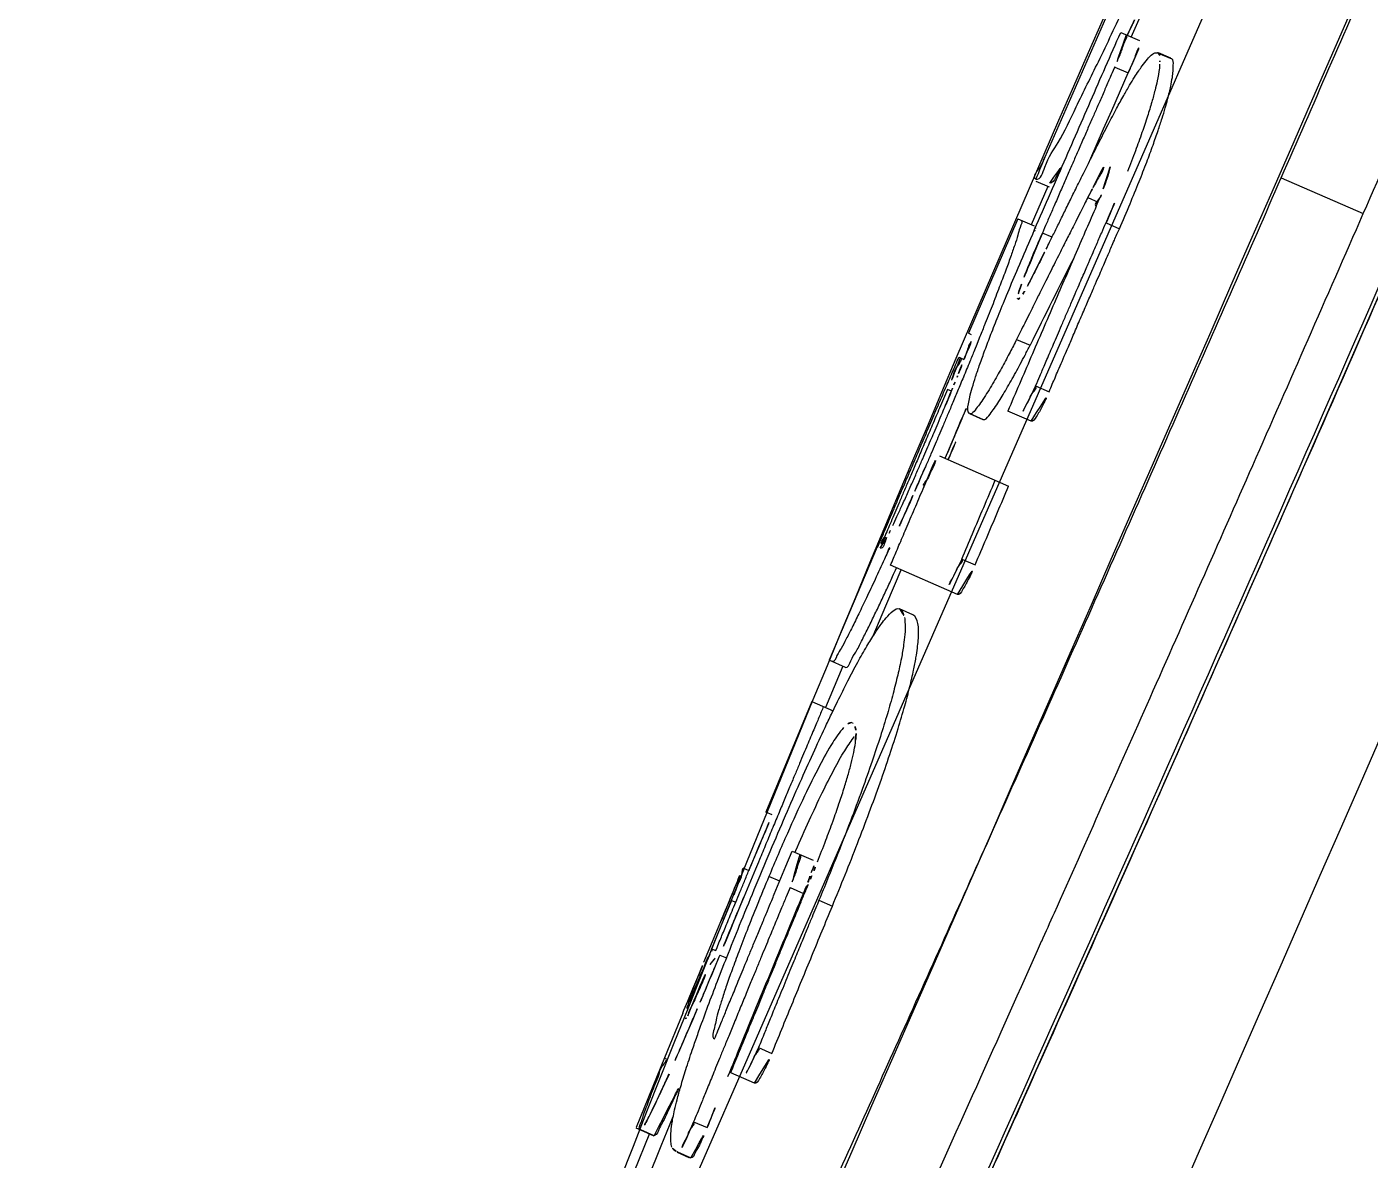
# Model space of a CAD drawing. Header units: millimetres. Extents: x 1145859089 to 1147511753, y -1047484727 to -1047247487.
# Drawn here: x 1146005168.4 to 1146005189.51, y -1047431132.04 to -1047431114.23 of the extents above; entities that cross this region are included whole.
import ezdxf
from ezdxf.xclip import XClip

# ---------------------------------------------------------------- set-up
doc = ezdxf.new("R2010")
doc.units = ezdxf.units.MM
doc.header["$LTSCALE"] = 100
doc.header["$MEASUREMENT"] = 0
doc.header["$XCLIPFRAME"] = 2
doc.layers.get('0').update_dxf_attribs({"linetype": 'CONTINUOUS'})
doc.layers.add('XREF', color=135, linetype='CONTINUOUS')
doc.layers.add('단지배치도$0$W240910', color=135, linetype='CONTINUOUS')

# ---------------------------------------------------------------- blocks, each defined once
blk = doc.blocks.new('단지배치도$0$zw$9902')
at = {"layer": '단지배치도$0$W240910', "linetype": 'ByBlock', "ltscale": 20}
for p, q in [((67020.725, -59802.693), (67086.843, -59651.522)), ((67044.599, -59744.622), (67043.572, -59746.969)), ((67044.932, -59745.082), (67045.215, -59744.438)), ((67044.766, -59745.009), (67045.061, -59745.138)), ((67045.356, -59745.333), (67045.567, -59745.426)), ((67045.554, -59745.413), (67045.358, -59745.328)), ((67044.626, -59746.234), (67044.883, -59745.646)), ((67044.672, -59745.554), (67044.883, -59745.646)), ((67044.498, -59746.526), (67044.626, -59746.234)), ((67044.281, -59747.022), (67044.498, -59746.526)), ((67043.43, -59747.345), (67043.641, -59747.437)), ((67047.289, -59747.294), (67048.577, -59747.857)), ((67043.623, -59747.429), (67043.361, -59748.031)), ((67044.249, -59747.606), (67044.41, -59747.677)), ((67043.15, -59747.939), (67042.373, -59749.738)), ((67043.15, -59747.939), (67043.408, -59748.051)), ((67044.535, -59748.002), (67044.746, -59748.094)), ((67043.687, -59748.228), (67043.535, -59748.162)), ((67049.086, -59748.542), (67048.409, -59750.086)), ((67043.169, -59749.204), (67043.142, -59749.192)), ((67042.421, -59749.76), (67042.373, -59749.738)), ((67042.544, -59749.813), (67042.504, -59749.913)), ((67043.131, -59749.833), (67043.342, -59749.925)), ((67042.223, -59750.112), (67042.303, -59750.147)), ((67042.504, -59749.913), (67042.467, -59750.005)), ((67048.409, -59750.086), (67047.748, -59751.591)), ((67042.105, -59750.646), (67042.045, -59750.62)), ((67043.429, -59750.564), (67043.64, -59750.656)), ((67043.359, -59751.12), (67042.992, -59750.96)), ((67042.389, -59750.997), (67042.6, -59751.09)), ((67042.394, -59750.999), (67042.605, -59751.091)), ((67047.748, -59751.591), (67046.971, -59753.356)), ((67041.921, -59751.665), (67043.005, -59752.139)), ((67042.006, -59751.701), (67042.047, -59751.604)), ((67040.949, -59753.095), (67040.983, -59753.016)), ((67040.983, -59753.016), (67041.036, -59752.89)), ((67041.085, -59752.957), (67041.053, -59752.943)), ((67040.941, -59753.091), (67040.186, -59754.876)), ((67040.941, -59753.091), (67040.949, -59753.095)), ((67042.268, -59753.285), (67042.479, -59753.377)), ((67041.092, -59753.983), (67041.316, -59753.455)), ((67042.2, -59753.842), (67041.149, -59753.382)), ((67046.971, -59753.356), (67046.208, -59755.085)), ((67041.018, -59754.156), (67041.092, -59753.983)), ((67041.5, -59754.159), (67041.288, -59754.066)), ((67040.876, -59754.492), (67041.018, -59754.156)), ((67041.5, -59754.159), (67041.499, -59754.159)), ((67040.397, -59754.969), (67040.126, -59755.616)), ((67040.441, -59754.988), (67040.187, -59754.876)), ((67046.208, -59755.085), (67045.458, -59756.778)), ((67039.915, -59755.523), (67039.188, -59757.262)), ((67039.915, -59755.523), (67040.246, -59755.668)), ((67040.551, -59755.86), (67040.534, -59755.855)), ((67045.458, -59756.778), (67044.722, -59758.436)), ((67039.288, -59757.306), (67039.188, -59757.262)), ((67039.505, -59758.113), (67039.604, -59757.874)), ((67039.604, -59757.874), (67039.934, -59758.018)), ((67039.649, -59757.893), (67039.661, -59757.864)), ((67038.83, -59758.139), (67038.923, -59758.18)), ((67039.323, -59758.55), (67039.505, -59758.113)), ((67039.026, -59758.158), (67038.844, -59758.597)), ((67039.408, -59758.346), (67039.238, -59758.272)), ((67039.57, -59758.445), (67039.781, -59758.538)), ((67044.722, -59758.436), (67043.528, -59761.115)), ((67038.652, -59758.648), (67038.432, -59759.18)), ((67038.652, -59758.648), (67038.717, -59758.677)), ((67040.024, -59758.646), (67040.235, -59758.739)), ((67038.404, -59759.168), (67038.483, -59758.978)), ((67038.432, -59759.18), (67038.337, -59759.41)), ((67038.351, -59759.297), (67038.404, -59759.168)), ((67038.217, -59759.619), (67038.351, -59759.297)), ((67038.402, -59759.438), (67038.423, -59759.387)), ((67038.337, -59759.41), (67038.402, -59759.438)), ((67038.452, -59759.541), (67038.384, -59759.707)), ((67038.467, -59759.507), (67038.452, -59759.541)), ((67038.467, -59759.507), (67038.572, -59759.553)), ((67037.902, -59760.376), (67037.962, -59760.234)), ((67037.883, -59760.422), (67037.598, -59761.121)), ((67037.881, -59760.428), (67037.882, -59760.426)), ((67037.882, -59760.426), (67037.884, -59760.422)), ((67037.884, -59760.422), (67037.902, -59760.376)), ((67039.075, -59760.961), (67039.285, -59761.053)), ((67037.598, -59761.121), (67037.151, -59762.219)), ((67043.528, -59761.115), (67042.831, -59762.672)), ((67038.595, -59761.415), (67038.622, -59761.349)), ((67039.011, -59761.519), (67038.639, -59761.356)), ((67037.546, -59762.504), (67037.733, -59762.046)), ((67038.055, -59762.128), (67038.266, -59762.22)), ((67037.362, -59762.311), (67037.115, -59762.92)), ((67037.149, -59762.223), (67037.219, -59762.253)), ((67037.218, -59762.256), (67037.428, -59762.348)), ((67037.435, -59762.348), (67037.224, -59762.256)), ((67037.338, -59763.013), (67037.546, -59762.504)), ((67037.797, -59762.606), (67037.981, -59762.687)), ((67037.8, -59762.6), (67038.011, -59762.692)), ((67042.831, -59762.672), (67042.151, -59764.19))]:
    blk.add_line(p, q, dxfattribs=at)
at = {"layer": '단지배치도$0$W240910'}
blk.add_arc((56404.253, -57219.78, 0), 12756.719, 322.5073299, 9.110085, dxfattribs=at)
at = {"layer": '단지배치도$0$W240910', "linetype": 'ByBlock', "ltscale": 20}
for centre, radius, start, end in [((41187.247, -48432.862), 28226.861, 336.1737041, 336.5796701), ((40755.517, -48244.035), 28703.079, 336.175398, 336.577983), ((66962.584, -59706.05), 91.061, 334.63818, 335.08058), ((67044.571, -59747.092), 0.0483, 66.3546, 69.3556), ((67020.28, -59737.431), 26.459, 336.4514, 338.3418), ((67301.574, -59878.168), 288.323, 153.27983, 153.59017), ((67009.882, -59737.489), 34.806, 337.9623, 338.1777), ((67021.05, -59741.954), 22.779, 338.1625, 338.3132), ((67042.414, -59750.953), 0.0493, 239.431, 246.438), ((66979.304, -59725.137), 67.863, 335.58991, 335.77808), ((67013.202, -59747.379), 28.842, 338.0058, 338.2987), ((67007.966, -59745.251), 34.494, 337.4959, 337.7464), ((67010.651, -59746.35), 31.593, 337.7466, 338.0075), ((65813.388, -59209.708), 1347.322, 335.714061, 335.9265)]:
    blk.add_arc(centre, radius, start, end, dxfattribs=at)
at = {"layer": '단지배치도$0$W240910', "linetype": 'ByBlock', "ltscale": 20, "extrusion": (0, 0, -1)}
blk.add_ellipse((67489.418, -59940.659), major_axis=(-452.685, -177.193), ratio=1, start_param=0.708795, end_param=0.862005, dxfattribs=at)
at = {"layer": '단지배치도$0$W240910', "linetype": 'ByBlock', "ltscale": 20}
for points, knots in [([(67068.303, -59701.903), (67068.273, -59702.003), (67068.195, -59702.253), (67068.06, -59702.668), (67067.89, -59703.172), (67067.69, -59703.747), (67067.451, -59704.417), (67067.162, -59705.207), (67066.817, -59706.135), (67066.409, -59707.211), (67065.932, -59708.448), (67065.379, -59709.863), (67064.74, -59711.478), (67064.004, -59713.315), (67063.161, -59715.4), (67062.197, -59717.759), (67061.099, -59720.424), (67059.848, -59723.43), (67058.427, -59726.819), (67056.813, -59730.637), (67054.981, -59734.936), (67052.89, -59739.802), (67050.545, -59745.212), (67048.074, -59750.863), (67045.683, -59756.283), (67043.517, -59761.15), (67041.597, -59765.431), (67039.883, -59769.222), (67038.355, -59772.578), (67036.991, -59775.548), (67035.776, -59778.174), (67034.694, -59780.492), (67033.732, -59782.535), (67032.879, -59784.33), (67032.124, -59785.902), (67031.458, -59787.275), (67030.87, -59788.471), (67030.355, -59789.507), (67029.906, -59790.396), (67029.52, -59791.149), (67029.188, -59791.784), (67028.9, -59792.325), (67028.644, -59792.795), (67028.426, -59793.185), (67028.29, -59793.421), (67028.233, -59793.518)], [0, 0, 0, 0, 0.313904, 0.785938, 1.309904, 1.908722, 2.610799, 3.446041, 4.432154, 5.579577, 6.898803, 8.409937, 10.137933, 12.10808, 14.347045, 16.883775, 19.753734, 22.995188, 26.650958, 30.776923, 35.433042, 40.668896, 46.665278, 53.123251, 59.172395, 64.435061, 69.106362, 73.246956, 76.916151, 80.169465, 83.05019, 85.596842, 87.844859, 89.823381, 91.559072, 93.077294, 94.402921, 95.55651, 96.548523, 97.389382, 98.09617, 98.698881, 99.226154, 99.701164, 100.041093, 100.041093, 100.041093, 100.041093]), ([(67047.289, -59747.294), (67047.789, -59746.151), (67048.805, -59743.819), (67050.319, -59740.323), (67051.792, -59736.894), (67053.17, -59733.66), (67054.437, -59730.66), (67055.604, -59727.875), (67056.681, -59725.283), (67057.632, -59722.974), (67058.223, -59721.527), (67058.485, -59720.881)], [0, 0, 0, 0, 3.743672, 7.631825, 11.428276, 14.93902, 18.178212, 21.197, 23.998758, 26.597082, 28.688442, 28.688442, 28.688442, 28.688442]), ([(67059.833, -59723.311), (67058.881, -59725.591), (67056.703, -59730.763), (67053.163, -59739.036), (67049.214, -59748.128), (67045.219, -59757.2), (67041.545, -59765.419), (67039.224, -59770.534), (67038.193, -59772.785)], [0, 0, 0, 0, 7.412838, 16.836515, 26.99373, 37.150656, 46.573573, 54.002163, 54.002163, 54.002163, 54.002163]), ([(67048.577, -59747.857), (67049.155, -59746.538), (67050.262, -59743.996), (67051.853, -59740.321), (67052.931, -59737.814), (67053.48, -59736.531), (67053.544, -59736.381)], [0, 0, 0, 0, 4.321778, 8.317016, 12.015205, 12.505484, 12.505484, 12.505484, 12.505484]), ([(67043.433, -59747.316), (67043.512, -59747.325), (67043.594, -59747.013), (67043.82, -59746.71), (67044.09, -59746.121), (67044.443, -59745.423), (67044.736, -59744.798), (67044.915, -59744.415), (67044.958, -59744.323)], [0, 0, 0, 0, 0.237605, 0.676886, 1.302483, 2.094536, 3.058197, 3.363705, 3.363705, 3.363705, 3.363705]), ([(67043.321, -59748.322), (67043.486, -59747.94), (67043.81, -59747.196), (67044.291, -59746.091), (67044.608, -59745.369), (67044.766, -59745.009)], [0, 0, 0, 0, 1.246672, 2.435382, 3.614347, 3.614347, 3.614347, 3.614347]), ([(67044.85, -59745.045), (67044.883, -59745.06), (67044.812, -59745.172), (67044.79, -59745.287), (67044.726, -59745.427), (67044.688, -59745.518), (67044.672, -59745.554)], [0, 0, 0, 0, 0.1077492, 0.2394403, 0.4230365, 0.5408743, 0.5408743, 0.5408743, 0.5408743]), ([(67044.883, -59745.646), (67044.896, -59745.616), (67044.93, -59745.535), (67044.986, -59745.413), (67045.015, -59745.291), (67045.109, -59745.159), (67045.061, -59745.138)], [0, 0, 0, 0, 0.0995638, 0.2653657, 0.3810995, 0.5405207, 0.5405207, 0.5405207, 0.5405207]), ([(67044.57, -59746.455), (67044.613, -59746.371), (67044.692, -59746.22), (67044.805, -59746.015), (67044.899, -59745.851), (67044.978, -59745.722), (67045.044, -59745.62), (67045.109, -59745.524), (67045.181, -59745.435), (67045.249, -59745.349), (67045.316, -59745.325), (67045.342, -59745.329)], [0, 0, 0, 0, 0.281962, 0.513331, 0.699937, 0.849458, 0.968659, 1.063367, 1.197811, 1.310795, 1.390224, 1.390224, 1.390224, 1.390224]), ([(67044.746, -59748.094), (67044.803, -59747.964), (67044.907, -59747.718), (67045.05, -59747.369), (67045.171, -59747.061), (67045.27, -59746.793), (67045.35, -59746.564), (67045.414, -59746.369), (67045.463, -59746.205), (67045.501, -59746.068), (67045.53, -59745.955), (67045.556, -59745.84), (67045.576, -59745.731), (67045.592, -59745.618), (67045.591, -59745.529), (67045.597, -59745.439), (67045.567, -59745.426)], [0, 0, 0, 0, 0.425049, 0.800839, 1.131711, 1.416884, 1.658235, 1.861177, 2.031404, 2.172303, 2.287677, 2.382154, 2.524039, 2.621911, 2.718378, 2.818659, 2.818659, 2.818659, 2.818659]), ([(67044.672, -59745.554), (67044.685, -59745.524), (67044.619, -59745.676), (67044.594, -59745.731), (67044.549, -59745.835), (67044.509, -59745.927), (67044.467, -59746.023), (67044.427, -59746.114), (67044.388, -59746.203), (67044.351, -59746.288), (67044.312, -59746.377), (67044.272, -59746.467), (67044.231, -59746.562), (67044.189, -59746.659), (67044.146, -59746.758), (67044.103, -59746.855), (67044.062, -59746.949), (67044.023, -59747.04), (67043.982, -59747.132), (67043.941, -59747.227), (67043.899, -59747.325), (67043.855, -59747.424), (67043.811, -59747.526), (67043.766, -59747.63), (67043.723, -59747.729), (67043.682, -59747.823), (67043.643, -59747.912), (67043.594, -59748.026), (67043.558, -59748.109), (67043.535, -59748.162)], [0, 0, 0, 0, 0.097604, 0.202678, 0.304861, 0.40696, 0.51125, 0.615504, 0.708031, 0.800627, 0.896002, 0.99687, 1.097819, 1.204479, 1.314046, 1.423707, 1.522499, 1.621367, 1.720308, 1.825402, 1.932098, 2.03888, 2.150448, 2.265248, 2.380139, 2.473818, 2.572645, 2.671542, 2.844781, 2.844781, 2.844781, 2.844781]), ([(67045.378, -59745.506), (67045.377, -59745.529), (67045.372, -59745.618), (67045.344, -59745.754), (67045.303, -59745.93), (67045.252, -59746.115), (67045.184, -59746.338), (67045.098, -59746.594), (67044.992, -59746.884), (67044.914, -59747.087), (67044.871, -59747.196)], [0, 0, 0, 0, 0.067721, 0.268366, 0.416657, 0.608695, 0.843872, 1.114717, 1.419494, 1.769472, 1.769472, 1.769472, 1.769472]), ([(67043.595, -59748.414), (67043.613, -59748.378), (67043.659, -59748.284), (67043.736, -59748.128), (67043.828, -59747.942), (67043.926, -59747.741), (67044.033, -59747.524), (67044.15, -59747.286), (67044.279, -59747.027), (67044.419, -59746.748), (67044.518, -59746.555), (67044.57, -59746.455)], [0, 0, 0, 0, 0.121457, 0.315587, 0.522087, 0.74308, 0.984995, 1.250117, 1.538241, 1.850812, 2.188758, 2.188758, 2.188758, 2.188758]), ([(67043.573, -59746.97), (67043.553, -59747.015), (67043.531, -59747.118), (67043.365, -59747.279), (67043.433, -59747.316), (67043.433, -59747.316)], [0, 0, 0, 0, 0.1479529, 0.3734263, 0.3744026, 0.3744026, 0.3744026, 0.3744026]), ([(67043.654, -59747.376), (67043.693, -59747.384), (67043.755, -59747.263), (67043.811, -59747.177), (67043.846, -59747.102), (67043.857, -59747.081)], [0, 0, 0, 0, 0.1194424, 0.2909042, 0.3615205, 0.3615205, 0.3615205, 0.3615205]), ([(67044.332, -59747.449), (67044.348, -59747.419), (67044.379, -59747.362), (67044.428, -59747.269), (67044.494, -59747.18), (67044.534, -59747.027), (67044.588, -59747.047)], [0, 0, 0, 0, 0.100985, 0.1984393, 0.3054687, 0.4778021, 0.4778021, 0.4778021, 0.4778021]), ([(67044.492, -59747.469), (67044.503, -59747.432), (67044.53, -59747.368), (67044.568, -59747.256), (67044.589, -59747.168), (67044.619, -59747.06), (67044.59, -59747.047)], [0, 0, 0, 0, 0.1160551, 0.2099009, 0.3448326, 0.4386082, 0.4386082, 0.4386082, 0.4386082]), ([(67035.49, -59773.457), (67035.789, -59772.82), (67036.454, -59771.398), (67037.506, -59769.126), (67038.678, -59766.577), (67039.93, -59763.83), (67041.272, -59760.864), (67042.711, -59757.657), (67044.228, -59754.25), (67045.767, -59750.766), (67046.789, -59748.437), (67047.289, -59747.294)], [0, 0, 0, 0, 2.111795, 4.709599, 7.510723, 10.528744, 13.767017, 17.276494, 21.071442, 24.958315, 28.701306, 28.701306, 28.701306, 28.701306]), ([(67044.249, -59747.606), (67044.273, -59747.56), (67044.3, -59747.508), (67044.328, -59747.455), (67044.332, -59747.449)], [0, 0, 0, 0, 0.1551857, 0.1778385, 0.1778385, 0.1778385, 0.1778385]), ([(67044.382, -59747.739), (67044.336, -59747.719), (67044.469, -59747.59), (67044.479, -59747.514), (67044.492, -59747.469)], [0, 0, 0, 0, 0.1525801, 0.2916107, 0.2916107, 0.2916107, 0.2916107]), ([(67044.382, -59747.739), (67044.277, -59747.982), (67044.058, -59748.487), (67043.715, -59749.279), (67043.357, -59750.11), (67043.113, -59750.678), (67042.992, -59750.96)], [0, 0, 0, 0, 0.79247, 1.653856, 2.588016, 3.507707, 3.507707, 3.507707, 3.507707]), ([(67044.249, -59747.606), (67044.231, -59747.641), (67044.193, -59747.716), (67044.13, -59747.841), (67044.07, -59747.96), (67044.015, -59748.068), (67043.968, -59748.161), (67043.917, -59748.262), (67043.861, -59748.373), (67043.801, -59748.493), (67043.735, -59748.623), (67043.664, -59748.765), (67043.587, -59748.919), (67043.503, -59749.086), (67043.417, -59749.257), (67043.335, -59749.423), (67043.261, -59749.572), (67043.194, -59749.706), (67043.151, -59749.791), (67043.131, -59749.833)], [0, 0, 0, 0, 0.116361, 0.254131, 0.4198, 0.514597, 0.618282, 0.731544, 0.855089, 0.989619, 1.135715, 1.293704, 1.464958, 1.652336, 1.852991, 2.040839, 2.206508, 2.353359, 2.491335, 2.491335, 2.491335, 2.491335]), ([(67043.197, -59747.959), (67043.233, -59747.975), (67043.17, -59748.091), (67043.153, -59748.204), (67043.095, -59748.365), (67043.032, -59748.55), (67042.951, -59748.772), (67042.854, -59749.028), (67042.743, -59749.315), (67042.638, -59749.581), (67042.57, -59749.749), (67042.544, -59749.813)], [0, 0, 0, 0, 0.116818, 0.242498, 0.405927, 0.605095, 0.839705, 1.111851, 1.426429, 1.760591, 1.970005, 1.970005, 1.970005, 1.970005]), ([(67043.429, -59750.564), (67043.451, -59750.512), (67043.499, -59750.401), (67043.562, -59750.254), (67043.62, -59750.119), (67043.671, -59750), (67043.727, -59749.869), (67043.789, -59749.726), (67043.856, -59749.568), (67043.929, -59749.401), (67044, -59749.236), (67044.066, -59749.083), (67044.124, -59748.948), (67044.176, -59748.828), (67044.222, -59748.721), (67044.274, -59748.602), (67044.327, -59748.479), (67044.38, -59748.356), (67044.425, -59748.253), (67044.476, -59748.137), (67044.513, -59748.051), (67044.537, -59747.997)], [0, 0, 0, 0, 0.167065, 0.362945, 0.479571, 0.608734, 0.750717, 0.906706, 1.077757, 1.264879, 1.453166, 1.618601, 1.764594, 1.894582, 2.010477, 2.113255, 2.283454, 2.413735, 2.512993, 2.620459, 2.795192, 2.795192, 2.795192, 2.795192]), ([(67043.524, -59759.291), (67043.591, -59759.142), (67044.16, -59757.867), (67045.269, -59755.376), (67046.887, -59751.714), (67048, -59749.177), (67048.577, -59747.857)], [0, 0, 0, 0, 0.491064, 4.187909, 8.18136, 12.500928, 12.500928, 12.500928, 12.500928]), ([(67043.535, -59748.162), (67043.511, -59748.218), (67043.465, -59748.325), (67043.4, -59748.477), (67043.345, -59748.611), (67043.297, -59748.728), (67043.251, -59748.845), (67043.221, -59748.924), (67043.205, -59748.968)], [0, 0, 0, 0, 0.1842866, 0.3487229, 0.4939564, 0.6205314, 0.7289978, 0.8715949, 0.8715949, 0.8715949, 0.8715949]), ([(67043.64, -59750.656), (67043.657, -59750.616), (67043.688, -59750.543), (67043.737, -59750.43), (67043.788, -59750.311), (67043.848, -59750.171), (67043.904, -59750.04), (67043.955, -59749.922), (67043.998, -59749.821), (67044.046, -59749.711), (67044.095, -59749.595), (67044.146, -59749.477), (67044.196, -59749.361), (67044.244, -59749.25), (67044.289, -59749.146), (67044.331, -59749.049), (67044.38, -59748.937), (67044.432, -59748.816), (67044.486, -59748.692), (67044.534, -59748.579), (67044.579, -59748.476), (67044.624, -59748.373), (67044.665, -59748.278), (67044.706, -59748.184), (67044.732, -59748.123), (67044.746, -59748.094)], [0, 0, 0, 0, 0.130473, 0.238467, 0.368079, 0.519341, 0.695333, 0.795307, 0.905067, 1.025582, 1.15344, 1.283711, 1.411545, 1.532822, 1.646355, 1.751685, 1.848304, 2.01395, 2.147073, 2.254649, 2.382021, 2.483142, 2.591362, 2.693505, 2.79047, 2.79047, 2.79047, 2.79047]), ([(67042.389, -59750.996), (67042.346, -59750.971), (67042.376, -59750.853), (67042.395, -59750.73), (67042.435, -59750.584), (67042.488, -59750.413), (67042.555, -59750.215), (67042.636, -59749.993), (67042.731, -59749.741), (67042.845, -59749.454), (67042.98, -59749.124), (67043.14, -59748.741), (67043.257, -59748.468), (67043.321, -59748.322)], [0, 0, 0, 0, 0.147931, 0.256575, 0.408499, 0.590387, 0.797935, 1.033145, 1.300086, 1.605273, 1.958669, 2.3715, 2.850258, 2.850258, 2.850258, 2.850258]), ([(67043.299, -59748.998), (67043.304, -59748.988), (67043.325, -59748.94), (67043.373, -59748.856), (67043.433, -59748.736), (67043.5, -59748.605), (67043.554, -59748.496), (67043.586, -59748.432), (67043.595, -59748.414)], [0, 0, 0, 0, 0.0355353, 0.1552602, 0.2909424, 0.4387774, 0.5972213, 0.6547791, 0.6547791, 0.6547791, 0.6547791]), ([(67043.205, -59748.968), (67043.203, -59748.976), (67043.188, -59749.016), (67043.164, -59749.09), (67043.144, -59749.158), (67043.142, -59749.192)], [0, 0, 0, 0, 0.0231564, 0.1295263, 0.2330326, 0.2330326, 0.2330326, 0.2330326]), ([(67042.303, -59750.147), (67042.305, -59750.142), (67042.322, -59750.097), (67042.355, -59750.016), (67042.378, -59749.907), (67042.469, -59749.781), (67042.421, -59749.76)], [0, 0, 0, 0, 0.0173563, 0.14333, 0.2487546, 0.4060444, 0.4060444, 0.4060444, 0.4060444]), ([(67043.131, -59749.833), (67043.114, -59749.866), (67043.08, -59749.934), (67043.026, -59750.037), (67042.969, -59750.145), (67042.907, -59750.259), (67042.841, -59750.378), (67042.771, -59750.501), (67042.698, -59750.625), (67042.623, -59750.744), (67042.551, -59750.855), (67042.483, -59750.934), (67042.435, -59751.005), (67042.403, -59751.001)], [0, 0, 0, 0, 0.113165, 0.227071, 0.349528, 0.479583, 0.616271, 0.757824, 0.902739, 1.048507, 1.182698, 1.2897, 1.384867, 1.384867, 1.384867, 1.384867]), ([(67041.036, -59752.89), (67041.043, -59752.875), (67041.069, -59752.812), (67041.119, -59752.695), (67041.188, -59752.534), (67041.263, -59752.356), (67041.347, -59752.159), (67041.439, -59751.944), (67041.54, -59751.708), (67041.65, -59751.45), (67041.769, -59751.171), (67041.892, -59750.885), (67042.009, -59750.611), (67042.119, -59750.356), (67042.188, -59750.193), (67042.223, -59750.112)], [0, 0, 0, 0, 0.048569, 0.205838, 0.380419, 0.573688, 0.786968, 1.021443, 1.277808, 1.556595, 1.862797, 2.188414, 2.48939, 2.75604, 3.020717, 3.020717, 3.020717, 3.020717]), ([(67042.467, -59750.005), (67042.443, -59750.064), (67042.386, -59750.204), (67042.298, -59750.417), (67042.205, -59750.64), (67042.121, -59750.842), (67042.044, -59751.025), (67041.974, -59751.189), (67041.911, -59751.338), (67041.848, -59751.484), (67041.782, -59751.639), (67041.726, -59751.769), (67041.692, -59751.847), (67041.683, -59751.867)], [0, 0, 0, 0, 0.190018, 0.453909, 0.69401, 0.912382, 1.110371, 1.289521, 1.448224, 1.596373, 1.765601, 1.953078, 2.020624, 2.020624, 2.020624, 2.020624]), ([(67042.605, -59751.091), (67042.637, -59751.105), (67042.701, -59751.02), (67042.765, -59750.941), (67042.836, -59750.834), (67042.904, -59750.725), (67042.973, -59750.608), (67043.044, -59750.484), (67043.116, -59750.354), (67043.19, -59750.219), (67043.265, -59750.076), (67043.316, -59749.977), (67043.342, -59749.925)], [0, 0, 0, 0, 0.10469, 0.221861, 0.348401, 0.476771, 0.609785, 0.755399, 0.907529, 1.054842, 1.217374, 1.390662, 1.390662, 1.390662, 1.390662]), ([(67042.245, -59750.122), (67042.293, -59750.143), (67042.157, -59750.29), (67042.133, -59750.435), (67042.072, -59750.557), (67042.045, -59750.62)], [0, 0, 0, 0, 0.1573485, 0.3314797, 0.5371656, 0.5371656, 0.5371656, 0.5371656]), ([(67042.216, -59750.371), (67042.23, -59750.337), (67042.259, -59750.262), (67042.287, -59750.187), (67042.303, -59750.147)], [0, 0, 0, 0, 0.1105596, 0.2402912, 0.2402912, 0.2402912, 0.2402912]), ([(67042.045, -59750.62), (67042.003, -59750.718), (67041.923, -59750.905), (67041.807, -59751.175), (67041.7, -59751.425), (67041.602, -59751.655), (67041.511, -59751.867), (67041.428, -59752.062), (67041.352, -59752.241), (67041.282, -59752.405), (67041.217, -59752.557), (67041.158, -59752.696), (67041.104, -59752.824), (67041.069, -59752.905), (67041.053, -59752.943)], [0, 0, 0, 0, 0.317885, 0.611258, 0.882437, 1.132587, 1.362725, 1.574, 1.767859, 1.946014, 2.110042, 2.261538, 2.400971, 2.526177, 2.526177, 2.526177, 2.526177]), ([(67042.013, -59750.869), (67042.022, -59750.848), (67042.057, -59750.763), (67042.101, -59750.656), (67042.136, -59750.569), (67042.145, -59750.548)], [0, 0, 0, 0, 0.066924, 0.2781488, 0.3467769, 0.3467769, 0.3467769, 0.3467769]), ([(67043.429, -59750.564), (67043.469, -59750.581), (67043.356, -59750.684), (67043.328, -59750.799), (67043.254, -59750.901), (67043.192, -59751.047), (67043.148, -59751.028)], [0, 0, 0, 0, 0.1289461, 0.2421057, 0.4053762, 0.5482239, 0.5482239, 0.5482239, 0.5482239]), ([(67043.359, -59751.12), (67043.392, -59751.134), (67043.44, -59751.043), (67043.488, -59750.973), (67043.537, -59750.877), (67043.587, -59750.774), (67043.623, -59750.696), (67043.64, -59750.656)], [0, 0, 0, 0, 0.1071755, 0.2002387, 0.2937495, 0.4178068, 0.5492717, 0.5492717, 0.5492717, 0.5492717]), ([(67041.183, -59752.76), (67041.205, -59752.713), (67041.254, -59752.61), (67041.331, -59752.441), (67041.416, -59752.254), (67041.501, -59752.061), (67041.582, -59751.879), (67041.654, -59751.713), (67041.718, -59751.563), (67041.778, -59751.425), (67041.836, -59751.289), (67041.898, -59751.143), (67041.958, -59751.002), (67041.997, -59750.908), (67042.013, -59750.869)], [0, 0, 0, 0, 0.156542, 0.341796, 0.555793, 0.773964, 0.97369, 1.153853, 1.316917, 1.46236, 1.604118, 1.76205, 1.937641, 2.065421, 2.065421, 2.065421, 2.065421]), ([(67042.047, -59751.604), (67042.062, -59751.57), (67042.095, -59751.492), (67042.148, -59751.368), (67042.208, -59751.228), (67042.271, -59751.079), (67042.322, -59750.957), (67042.352, -59750.886), (67042.36, -59750.867)], [0, 0, 0, 0, 0.1118201, 0.2546307, 0.4053804, 0.5681598, 0.7398568, 0.800992, 0.800992, 0.800992, 0.800992]), ([(67041.677, -59752.143), (67041.638, -59752.126), (67041.748, -59752.024), (67041.772, -59751.907), (67041.847, -59751.813), (67041.88, -59751.646), (67041.921, -59751.665)], [0, 0, 0, 0, 0.1273542, 0.2400859, 0.4032542, 0.5391169, 0.5391169, 0.5391169, 0.5391169]), ([(67041.683, -59751.867), (67041.665, -59751.91), (67041.615, -59752.024), (67041.555, -59752.163), (67041.513, -59752.258), (67041.502, -59752.284)], [0, 0, 0, 0, 0.1409625, 0.3719003, 0.4541546, 0.4541546, 0.4541546, 0.4541546]), ([(67041.149, -59753.382), (67041.165, -59753.345), (67041.197, -59753.271), (67041.245, -59753.156), (67041.296, -59753.036), (67041.352, -59752.906), (67041.412, -59752.765), (67041.476, -59752.614), (67041.543, -59752.457), (67041.61, -59752.299), (67041.655, -59752.195), (67041.677, -59752.143)], [0, 0, 0, 0, 0.121684, 0.24237, 0.373099, 0.514269, 0.666738, 0.831439, 1.008717, 1.177311, 1.346636, 1.346636, 1.346636, 1.346636]), ([(67042.268, -59753.285), (67042.325, -59753.152), (67042.439, -59752.881), (67042.615, -59752.469), (67042.734, -59752.189), (67042.795, -59752.047)], [0, 0, 0, 0, 0.432517, 0.881557, 1.345302, 1.345302, 1.345302, 1.345302]), ([(67042.479, -59753.377), (67042.538, -59753.238), (67042.655, -59752.962), (67042.83, -59752.55), (67042.947, -59752.275), (67043.005, -59752.139)], [0, 0, 0, 0, 0.451237, 0.899671, 1.345302, 1.345302, 1.345302, 1.345302]), ([(67041.502, -59752.284), (67041.478, -59752.336), (67041.418, -59752.474), (67041.315, -59752.706), (67041.235, -59752.885), (67041.193, -59752.979)], [0, 0, 0, 0, 0.1723401, 0.4526064, 0.7610163, 0.7610163, 0.7610163, 0.7610163]), ([(67041.053, -59752.943), (67041.038, -59752.978), (67040.974, -59753.035), (67041.01, -59753.049), (67041.011, -59753.049)], [0, 0, 0, 0, 0.1140331, 0.115711, 0.115711, 0.115711, 0.115711]), ([(67040.987, -59753.112), (67041.037, -59753.133), (67041.065, -59752.971), (67041.107, -59752.91), (67041.125, -59752.879)], [0, 0, 0, 0, 0.162274, 0.2711901, 0.2711901, 0.2711901, 0.2711901]), ([(67041.101, -59753.182), (67041.085, -59753.217), (67041.021, -59753.358), (67040.911, -59753.596), (67040.777, -59753.883), (67040.656, -59754.134), (67040.551, -59754.351), (67040.458, -59754.528), (67040.38, -59754.686), (67040.309, -59754.779), (67040.267, -59754.912), (67040.23, -59754.895)], [0, 0, 0, 0, 0.114677, 0.464455, 0.786355, 1.064082, 1.30296, 1.505988, 1.67376, 1.804033, 1.925718, 1.925718, 1.925718, 1.925718]), ([(67042.268, -59753.285), (67042.308, -59753.302), (67042.196, -59753.406), (67042.168, -59753.521), (67042.095, -59753.622), (67042.032, -59753.769), (67041.989, -59753.75)], [0, 0, 0, 0, 0.1294593, 0.2425987, 0.4054041, 0.5480377, 0.5480377, 0.5480377, 0.5480377]), ([(67040.441, -59754.988), (67040.482, -59755.005), (67040.528, -59754.852), (67040.611, -59754.745), (67040.698, -59754.564), (67040.795, -59754.376), (67040.893, -59754.173), (67040.991, -59753.967), (67041.088, -59753.762), (67041.172, -59753.581), (67041.223, -59753.469), (67041.244, -59753.424)], [0, 0, 0, 0, 0.133961, 0.29124, 0.487966, 0.706352, 0.933197, 1.162899, 1.391463, 1.613227, 1.761437, 1.761437, 1.761437, 1.761437]), ([(67042.2, -59753.842), (67042.232, -59753.856), (67042.281, -59753.765), (67042.328, -59753.694), (67042.377, -59753.599), (67042.427, -59753.495), (67042.462, -59753.417), (67042.479, -59753.377)], [0, 0, 0, 0, 0.1071571, 0.200213, 0.2936987, 0.4177015, 0.5490961, 0.5490961, 0.5490961, 0.5490961]), ([(67040.246, -59755.668), (67040.269, -59755.62), (67040.346, -59755.464), (67040.473, -59755.209), (67040.626, -59754.919), (67040.766, -59754.67), (67040.889, -59754.47), (67040.99, -59754.322), (67041.087, -59754.199), (67041.168, -59754.113), (67041.257, -59754.053), (67041.288, -59754.066)], [0, 0, 0, 0, 0.160374, 0.52192, 0.854318, 1.145515, 1.379736, 1.557195, 1.684754, 1.839827, 1.941845, 1.941845, 1.941845, 1.941845]), ([(67041.289, -59754.067), (67041.324, -59754.083), (67041.355, -59754.138), (67041.367, -59754.19), (67041.37, -59754.206)], [0, 0, 0, 0, 0.1157622, 0.1640916, 0.1640916, 0.1640916, 0.1640916]), ([(67041.37, -59754.206), (67041.373, -59754.227), (67041.381, -59754.316), (67041.377, -59754.459), (67041.354, -59754.65), (67041.318, -59754.862), (67041.262, -59755.118), (67041.188, -59755.409), (67041.097, -59755.73), (67040.986, -59756.086), (67040.855, -59756.481), (67040.697, -59756.926), (67040.509, -59757.433), (67040.283, -59758.013), (67040.115, -59758.426), (67040.024, -59758.646)], [0, 0, 0, 0, 0.064316, 0.266952, 0.426152, 0.642908, 0.911158, 1.211463, 1.543762, 1.913293, 2.326934, 2.794562, 3.329307, 3.948056, 4.664266, 4.664266, 4.664266, 4.664266]), ([(67040.235, -59758.739), (67040.303, -59758.575), (67040.436, -59758.247), (67040.63, -59757.758), (67040.813, -59757.276), (67040.983, -59756.81), (67041.135, -59756.37), (67041.264, -59755.967), (67041.369, -59755.61), (67041.45, -59755.305), (67041.508, -59755.052), (67041.547, -59754.851), (67041.571, -59754.695), (67041.586, -59754.552), (67041.592, -59754.422), (67041.583, -59754.284), (67041.549, -59754.182), (67041.5, -59754.159)], [0, 0, 0, 0, 0.531718, 1.060925, 1.578259, 2.078638, 2.548869, 2.974607, 3.347306, 3.664835, 3.923695, 4.124948, 4.278264, 4.395819, 4.559122, 4.663988, 4.824698, 4.824698, 4.824698, 4.824698]), ([(67040.096, -59755.603), (67040.084, -59755.631), (67040.047, -59755.719), (67039.996, -59755.841), (67039.94, -59755.972), (67039.892, -59756.086), (67039.84, -59756.212), (67039.782, -59756.35), (67039.718, -59756.502), (67039.648, -59756.669), (67039.571, -59756.853), (67039.487, -59757.053), (67039.396, -59757.272), (67039.297, -59757.51), (67039.193, -59757.757), (67039.102, -59757.976), (67039.047, -59758.108), (67039.026, -59758.158)], [0, 0, 0, 0, 0.09257, 0.284925, 0.396844, 0.520387, 0.656345, 0.805916, 0.970385, 1.15105, 1.349206, 1.56616, 1.803249, 2.06098, 2.338983, 2.608326, 2.770202, 2.770202, 2.770202, 2.770202]), ([(67039.038, -59758.406), (67039.121, -59758.205), (67039.284, -59757.818), (67039.522, -59757.262), (67039.744, -59756.755), (67039.949, -59756.3), (67040.114, -59755.944), (67040.212, -59755.739), (67040.246, -59755.668)], [0, 0, 0, 0, 0.652659, 1.259829, 1.815809, 2.313465, 2.756668, 2.992748, 2.992748, 2.992748, 2.992748]), ([(67040.41, -59755.934), (67040.348, -59756.008), (67040.212, -59756.202), (67040.015, -59756.564), (67039.778, -59757.04), (67039.514, -59757.621), (67039.332, -59758.046), (67039.238, -59758.272)], [0, 0, 0, 0, 0.289498, 0.70753, 1.235682, 1.885834, 2.620762, 2.620762, 2.620762, 2.620762]), ([(67040.606, -59755.974), (67040.605, -59755.964), (67040.598, -59755.927), (67040.584, -59755.888), (67040.563, -59755.869)], [0, 0, 0, 0, 0.0299949, 0.1143319, 0.1143319, 0.1143319, 0.1143319]), ([(67040.601, -59756.129), (67040.604, -59756.101), (67040.608, -59756.049), (67040.609, -59755.997), (67040.606, -59755.974)], [0, 0, 0, 0, 0.0838812, 0.154969, 0.154969, 0.154969, 0.154969]), ([(67039.661, -59757.864), (67039.73, -59757.706), (67039.865, -59757.403), (67040.065, -59756.976), (67040.25, -59756.612), (67040.409, -59756.32), (67040.52, -59756.161), (67040.565, -59756.094)], [0, 0, 0, 0, 0.517602, 0.99638, 1.411486, 1.74572, 1.991019, 1.991019, 1.991019, 1.991019]), ([(67040, -59758.044), (67040.045, -59757.931), (67040.128, -59757.717), (67040.241, -59757.414), (67040.336, -59757.144), (67040.415, -59756.906), (67040.479, -59756.694), (67040.531, -59756.503), (67040.57, -59756.333), (67040.593, -59756.21), (67040.6, -59756.144), (67040.601, -59756.129)], [0, 0, 0, 0, 0.364213, 0.689253, 0.97183, 1.22064, 1.441321, 1.638721, 1.812939, 1.966001, 2.012307, 2.012307, 2.012307, 2.012307]), ([(67038.923, -59758.18), (67038.926, -59758.175), (67038.956, -59758.103), (67039.013, -59757.966), (67039.092, -59757.776), (67039.164, -59757.603), (67039.228, -59757.449), (67039.269, -59757.352), (67039.288, -59757.306)], [0, 0, 0, 0, 0.0164638, 0.2349258, 0.4462524, 0.632294, 0.7965788, 0.9475094, 0.9475094, 0.9475094, 0.9475094]), ([(67039.723, -59757.926), (67039.756, -59757.94), (67039.702, -59758.055), (67039.68, -59758.172), (67039.622, -59758.316), (67039.585, -59758.409), (67039.57, -59758.445)], [0, 0, 0, 0, 0.1074037, 0.2402891, 0.4259997, 0.5452762, 0.5452762, 0.5452762, 0.5452762]), ([(67038.483, -59758.978), (67038.498, -59758.94), (67038.532, -59758.859), (67038.584, -59758.732), (67038.643, -59758.591), (67038.705, -59758.439), (67038.768, -59758.287), (67038.81, -59758.187), (67038.83, -59758.139)], [0, 0, 0, 0, 0.1228165, 0.2610981, 0.4139436, 0.5811987, 0.7530325, 0.9072853, 0.9072853, 0.9072853, 0.9072853]), ([(67038.847, -59758.147), (67038.815, -59758.133), (67038.824, -59758.283), (67038.754, -59758.373), (67038.707, -59758.521), (67038.667, -59758.612), (67038.652, -59758.648)], [0, 0, 0, 0, 0.1051482, 0.2363085, 0.4200356, 0.5380262, 0.5380262, 0.5380262, 0.5380262]), ([(67039.901, -59758.211), (67039.904, -59758.2), (67039.925, -59758.144), (67039.984, -59758.04), (67039.934, -59758.018)], [0, 0, 0, 0, 0.0332768, 0.1963161, 0.1963161, 0.1963161, 0.1963161]), ([(67039.238, -59758.272), (67039.175, -59758.423), (67039.059, -59758.705), (67038.901, -59759.1), (67038.77, -59759.439), (67038.663, -59759.727), (67038.576, -59759.973), (67038.505, -59760.186), (67038.451, -59760.365), (67038.406, -59760.519), (67038.387, -59760.654), (67038.329, -59760.8), (67038.384, -59760.824)], [0, 0, 0, 0, 0.491317, 0.91604, 1.276279, 1.580153, 1.838706, 2.06023, 2.249938, 2.407584, 2.524727, 2.705125, 2.705125, 2.705125, 2.705125]), ([(67038.423, -59759.387), (67038.439, -59759.349), (67038.468, -59759.278), (67038.512, -59759.172), (67038.557, -59759.064), (67038.606, -59758.946), (67038.66, -59758.815), (67038.719, -59758.672), (67038.784, -59758.516), (67038.853, -59758.35), (67038.9, -59758.237), (67038.923, -59758.18)], [0, 0, 0, 0, 0.124062, 0.229, 0.345051, 0.473103, 0.614064, 0.768782, 0.938013, 1.12212, 1.306123, 1.306123, 1.306123, 1.306123]), ([(67039.851, -59758.363), (67039.86, -59758.339), (67039.878, -59758.289), (67039.892, -59758.237), (67039.901, -59758.211)], [0, 0, 0, 0, 0.0769193, 0.1598113, 0.1598113, 0.1598113, 0.1598113]), ([(67039.57, -59758.445), (67039.549, -59758.494), (67039.505, -59758.602), (67039.447, -59758.742), (67039.393, -59758.871), (67039.348, -59758.982), (67039.297, -59759.103), (67039.242, -59759.237), (67039.181, -59759.383), (67039.115, -59759.544), (67039.043, -59759.719), (67038.964, -59759.911), (67038.878, -59760.119), (67038.787, -59760.341), (67038.695, -59760.564), (67038.609, -59760.774), (67038.532, -59760.961), (67038.464, -59761.127), (67038.403, -59761.277), (67038.348, -59761.411), (67038.298, -59761.533), (67038.253, -59761.644), (67038.212, -59761.744), (67038.164, -59761.862), (67038.112, -59761.988), (67038.073, -59762.085), (67038.055, -59762.128)], [0, 0, 0, 0, 0.159223, 0.348403, 0.457191, 0.576689, 0.707909, 0.851951, 1.009958, 1.183067, 1.37247, 1.579364, 1.804517, 2.049318, 2.300303, 2.527561, 2.728171, 2.907024, 3.067513, 3.212246, 3.343308, 3.462416, 3.57092, 3.669859, 3.842179, 3.981653, 3.981653, 3.981653, 3.981653]), ([(67038.108, -59760.785), (67038.122, -59760.748), (67038.178, -59760.59), (67038.284, -59760.3), (67038.435, -59759.901), (67038.61, -59759.456), (67038.812, -59758.952), (67038.959, -59758.596), (67039.038, -59758.406)], [0, 0, 0, 0, 0.11998, 0.502888, 0.925706, 1.399127, 1.936939, 2.554646, 2.554646, 2.554646, 2.554646]), ([(67038.384, -59760.824), (67038.401, -59760.782), (67038.439, -59760.69), (67038.489, -59760.569), (67038.535, -59760.457), (67038.574, -59760.362), (67038.617, -59760.257), (67038.665, -59760.142), (67038.717, -59760.017), (67038.773, -59759.879), (67038.835, -59759.729), (67038.902, -59759.566), (67038.975, -59759.389), (67039.054, -59759.199), (67039.134, -59759.006), (67039.211, -59758.821), (67039.273, -59758.671), (67039.309, -59758.584), (67039.323, -59758.55)], [0, 0, 0, 0, 0.136306, 0.299822, 0.39384, 0.496971, 0.610039, 0.733922, 0.869526, 1.017746, 1.179525, 1.355731, 1.54689, 1.753922, 1.972955, 2.175272, 2.352806, 2.460302, 2.460302, 2.460302, 2.460302]), ([(67038.622, -59761.349), (67038.668, -59761.236), (67038.882, -59760.713), (67039.268, -59759.776), (67039.609, -59758.952), (67039.781, -59758.538)], [0, 0, 0, 0, 0.367192, 1.69441, 3.041161, 3.041161, 3.041161, 3.041161]), ([(67038.639, -59761.356), (67038.656, -59761.316), (67038.692, -59761.226), (67038.753, -59761.077), (67038.812, -59760.934), (67038.866, -59760.803), (67038.912, -59760.69), (67038.962, -59760.567), (67039.018, -59760.431), (67039.079, -59760.284), (67039.145, -59760.123), (67039.217, -59759.947), (67039.294, -59759.759), (67039.373, -59759.568), (67039.448, -59759.386), (67039.515, -59759.222), (67039.576, -59759.077), (67039.629, -59758.947), (67039.678, -59758.83), (67039.721, -59758.724), (67039.773, -59758.6), (67039.81, -59758.511), (67039.833, -59758.454)], [0, 0, 0, 0, 0.130976, 0.290577, 0.483559, 0.594433, 0.716053, 0.849339, 0.995207, 1.154615, 1.328467, 1.517311, 1.722609, 1.938275, 2.137817, 2.313509, 2.469776, 2.609625, 2.735485, 2.849433, 2.953379, 3.138743, 3.138743, 3.138743, 3.138743]), ([(67039.781, -59758.538), (67039.793, -59758.507), (67039.817, -59758.449), (67039.841, -59758.39), (67039.851, -59758.363)], [0, 0, 0, 0, 0.0995669, 0.1885679, 0.1885679, 0.1885679, 0.1885679]), ([(67038.844, -59758.597), (67038.822, -59758.65), (67038.781, -59758.749), (67038.722, -59758.891), (67038.669, -59759.019), (67038.62, -59759.136), (67038.576, -59759.242), (67038.526, -59759.364), (67038.49, -59759.452), (67038.467, -59759.507)], [0, 0, 0, 0, 0.1694405, 0.3224437, 0.4611328, 0.5870874, 0.7012317, 0.8053277, 0.9843091, 0.9843091, 0.9843091, 0.9843091]), ([(67040.024, -59758.646), (67040.008, -59758.687), (67039.971, -59758.775), (67039.911, -59758.92), (67039.854, -59759.058), (67039.802, -59759.185), (67039.758, -59759.293), (67039.709, -59759.411), (67039.656, -59759.54), (67039.599, -59759.68), (67039.536, -59759.832), (67039.471, -59759.991), (67039.407, -59760.147), (67039.348, -59760.29), (67039.296, -59760.418), (67039.25, -59760.532), (67039.208, -59760.635), (67039.15, -59760.776), (67039.106, -59760.884), (67039.075, -59760.961)], [0, 0, 0, 0, 0.130888, 0.285708, 0.472177, 0.578974, 0.6958, 0.823386, 0.962482, 1.113788, 1.277588, 1.454761, 1.628886, 1.783432, 1.920458, 2.042931, 2.153039, 2.252563, 2.501916, 2.501916, 2.501916, 2.501916]), ([(67039.285, -59761.053), (67039.389, -59760.798), (67039.598, -59760.286), (67039.915, -59759.515), (67040.128, -59758.998), (67040.235, -59758.739)], [0, 0, 0, 0, 0.825471, 1.659443, 2.501916, 2.501916, 2.501916, 2.501916]), ([(67038.311, -59759.501), (67038.303, -59759.513), (67038.258, -59759.567), (67038.235, -59759.668), (67038.186, -59759.778), (67038.149, -59759.874), (67038.107, -59759.978), (67038.065, -59760.087), (67038.018, -59760.197), (67037.987, -59760.323), (67037.857, -59760.475), (67037.922, -59760.503)], [0, 0, 0, 0, 0.042941, 0.207977, 0.302333, 0.405232, 0.516763, 0.636074, 0.758359, 0.865201, 1.076875, 1.076875, 1.076875, 1.076875]), ([(67037.962, -59760.234), (67037.977, -59760.197), (67038.009, -59760.12), (67038.057, -59760.005), (67038.105, -59759.89), (67038.15, -59759.782), (67038.187, -59759.693), (67038.209, -59759.639), (67038.217, -59759.619)], [0, 0, 0, 0, 0.1183641, 0.250549, 0.3758378, 0.4924624, 0.5997051, 0.6661948, 0.6661948, 0.6661948, 0.6661948]), ([(67037.963, -59760.462), (67037.968, -59760.447), (67037.983, -59760.375), (67038.044, -59760.279), (67038.099, -59760.146), (67038.159, -59760.009), (67038.236, -59759.846), (67038.27, -59759.715), (67038.311, -59759.656)], [0, 0, 0, 0, 0.0498354, 0.2173813, 0.3357001, 0.4834296, 0.6640896, 0.8788445, 0.8788445, 0.8788445, 0.8788445]), ([(67038.384, -59759.707), (67038.378, -59759.722), (67038.352, -59759.785), (67038.303, -59759.9), (67038.237, -59760.059), (67038.173, -59760.212), (67038.13, -59760.312), (67038.113, -59760.354)], [0, 0, 0, 0, 0.0479318, 0.2032846, 0.3751298, 0.5643994, 0.7008726, 0.7008726, 0.7008726, 0.7008726]), ([(67038.113, -59760.354), (67038.103, -59760.376), (67038.064, -59760.468), (67037.992, -59760.637), (67037.892, -59760.87), (67037.783, -59761.119), (67037.707, -59761.291), (67037.669, -59761.378)], [0, 0, 0, 0, 0.071682, 0.300934, 0.552914, 0.830897, 1.116566, 1.116566, 1.116566, 1.116566]), ([(67037.714, -59762.527), (67037.702, -59762.501), (67037.696, -59762.427), (67037.694, -59762.307), (67037.71, -59762.182), (67037.731, -59762.059), (67037.758, -59761.93), (67037.798, -59761.765), (67037.857, -59761.553), (67037.936, -59761.293), (67038.023, -59761.031), (67038.083, -59760.857), (67038.108, -59760.785)], [0, 0, 0, 0, 0.086386, 0.216828, 0.361871, 0.462922, 0.591295, 0.756484, 0.972265, 1.251356, 1.572116, 1.801551, 1.801551, 1.801551, 1.801551]), ([(67039.075, -59760.961), (67039.114, -59760.978), (67039.004, -59761.083), (67038.977, -59761.199), (67038.906, -59761.301), (67038.844, -59761.446), (67038.801, -59761.427)], [0, 0, 0, 0, 0.1304269, 0.2430139, 0.4044271, 0.5464227, 0.5464227, 0.5464227, 0.5464227]), ([(67039.011, -59761.519), (67039.044, -59761.534), (67039.093, -59761.442), (67039.139, -59761.371), (67039.186, -59761.275), (67039.235, -59761.172), (67039.269, -59761.094), (67039.285, -59761.053)], [0, 0, 0, 0, 0.1072223, 0.2000916, 0.2932717, 0.416757, 0.5475384, 0.5475384, 0.5475384, 0.5475384]), ([(67037.211, -59762.254), (67037.179, -59762.229), (67037.24, -59762.137), (67037.259, -59762.039), (67037.302, -59761.928), (67037.346, -59761.807), (67037.397, -59761.675), (67037.448, -59761.537), (67037.515, -59761.392), (67037.531, -59761.271), (67037.656, -59761.146), (67037.614, -59761.128)], [0, 0, 0, 0, 0.120911, 0.21738, 0.334054, 0.465085, 0.606811, 0.757509, 0.911832, 1.060653, 1.198865, 1.198865, 1.198865, 1.198865]), ([(67037.669, -59761.378), (67037.634, -59761.455), (67037.571, -59761.594), (67037.483, -59761.785), (67037.408, -59761.939), (67037.347, -59762.066), (67037.287, -59762.162), (67037.26, -59762.245), (67037.224, -59762.256)], [0, 0, 0, 0, 0.2517625, 0.4596083, 0.6303612, 0.7685026, 0.8754688, 0.9856686, 0.9856686, 0.9856686, 0.9856686]), ([(67037.435, -59762.348), (67037.483, -59762.334), (67037.511, -59762.228), (67037.58, -59762.116), (67037.644, -59761.978), (67037.722, -59761.817), (67037.805, -59761.636), (67037.861, -59761.511), (67037.889, -59761.448)], [0, 0, 0, 0, 0.148752, 0.26347, 0.414296, 0.596625, 0.803175, 1.009353, 1.009353, 1.009353, 1.009353]), ([(67038.055, -59762.128), (67038.095, -59762.145), (67037.985, -59762.249), (67037.961, -59762.365), (67037.89, -59762.463), (67037.842, -59762.618), (67037.8, -59762.6)], [0, 0, 0, 0, 0.1292709, 0.2415057, 0.4024189, 0.5399831, 0.5399831, 0.5399831, 0.5399831]), ([(67038.011, -59762.692), (67038.042, -59762.706), (67038.089, -59762.587), (67038.144, -59762.502), (67038.205, -59762.362), (67038.245, -59762.272), (67038.266, -59762.22)], [0, 0, 0, 0, 0.1023765, 0.2416413, 0.3719002, 0.5406583, 0.5406583, 0.5406583, 0.5406583]), ([(67037.774, -59762.587), (67037.755, -59762.577), (67037.73, -59762.559), (67037.716, -59762.534), (67037.714, -59762.527)], [0, 0, 0, 0, 0.06616309, 0.08652459, 0.08652459, 0.08652459, 0.08652459])]:
    blk.add_open_spline(points, degree=3, knots=knots, dxfattribs=at)
for points in [[(67045.342, -59745.329), (67045.347, -59745.33), (67045.351, -59745.331), (67045.356, -59745.333)], [(67045.356, -59745.333), (67045.394, -59745.35), (67045.386, -59745.413), (67045.382, -59745.454)], [(67045.382, -59745.454), (67045.381, -59745.471), (67045.379, -59745.489), (67045.378, -59745.506)], [(67045.567, -59745.426), (67045.565, -59745.42), (67045.56, -59745.415), (67045.554, -59745.413)], [(67043.425, -59748.09), (67043.427, -59748.076), (67043.421, -59748.057), (67043.408, -59748.051)], [(67043.413, -59748.133), (67043.418, -59748.119), (67043.424, -59748.105), (67043.425, -59748.09)], [(67043.226, -59749.122), (67043.254, -59749.083), (67043.279, -59749.042), (67043.299, -59748.998)], [(67043.142, -59749.192), (67043.142, -59749.197), (67043.144, -59749.204), (67043.148, -59749.204)], [(67043.148, -59749.204), (67043.185, -59749.203), (67043.203, -59749.152), (67043.226, -59749.122)], [(67042.054, -59751.723), (67042.159, -59751.478), (67042.263, -59751.234), (67042.369, -59750.989)], [(67042.403, -59751.001), (67042.4, -59751.001), (67042.397, -59751), (67042.394, -59750.999)], [(67042.6, -59751.091), (67042.601, -59751.091), (67042.603, -59751.091), (67042.605, -59751.091)], [(67041.125, -59752.879), (67041.147, -59752.84), (67041.164, -59752.8), (67041.183, -59752.76)], [(67040.534, -59755.855), (67040.485, -59755.849), (67040.442, -59755.897), (67040.41, -59755.934)], [(67040.563, -59755.869), (67040.559, -59755.866), (67040.555, -59755.863), (67040.55, -59755.86)], [(67040.565, -59756.094), (67040.578, -59756.075), (67040.59, -59756.057), (67040.603, -59756.039)], [(67038.337, -59759.41), (67038.366, -59759.423), (67038.331, -59759.476), (67038.311, -59759.501)], [(67038.311, -59759.656), (67038.355, -59759.591), (67038.474, -59759.47), (67038.402, -59759.438)], [(67037.922, -59760.503), (67037.94, -59760.511), (67037.957, -59760.481), (67037.963, -59760.462)], [(67038.266, -59762.22), (67038.375, -59761.952), (67038.485, -59761.683), (67038.595, -59761.415)], [(67037.218, -59762.257), (67037.215, -59762.257), (67037.212, -59762.256), (67037.211, -59762.254)], [(67037.224, -59762.256), (67037.222, -59762.256), (67037.22, -59762.257), (67037.218, -59762.257)], [(67037.429, -59762.349), (67037.431, -59762.349), (67037.433, -59762.349), (67037.435, -59762.348)], [(67037.8, -59762.6), (67037.791, -59762.596), (67037.783, -59762.592), (67037.774, -59762.587)], [(67037.981, -59762.687), (67037.99, -59762.692), (67038.001, -59762.694), (67038.011, -59762.692)]]:
    blk.add_open_spline(points, degree=3, dxfattribs=at)
blk = doc.blocks.new('단지배치도')
blk.add_blockref('단지배치도$0$zw$9902', (141034.193, 142437.157))

msp = doc.modelspace()

# ---------------------------------------------------------------- block references
at = {"layer": 'XREF'}
ref = msp.add_blockref('단지배치도', (1145797106.633357, -1047513806.462535), dxfattribs=at)
XClip(ref).set_block_clipping_path([(72982.4064819524, 34919.7593965298), (360382.4067475507, 255319.7593436697)])

doc.saveas('drawing.dxf')
